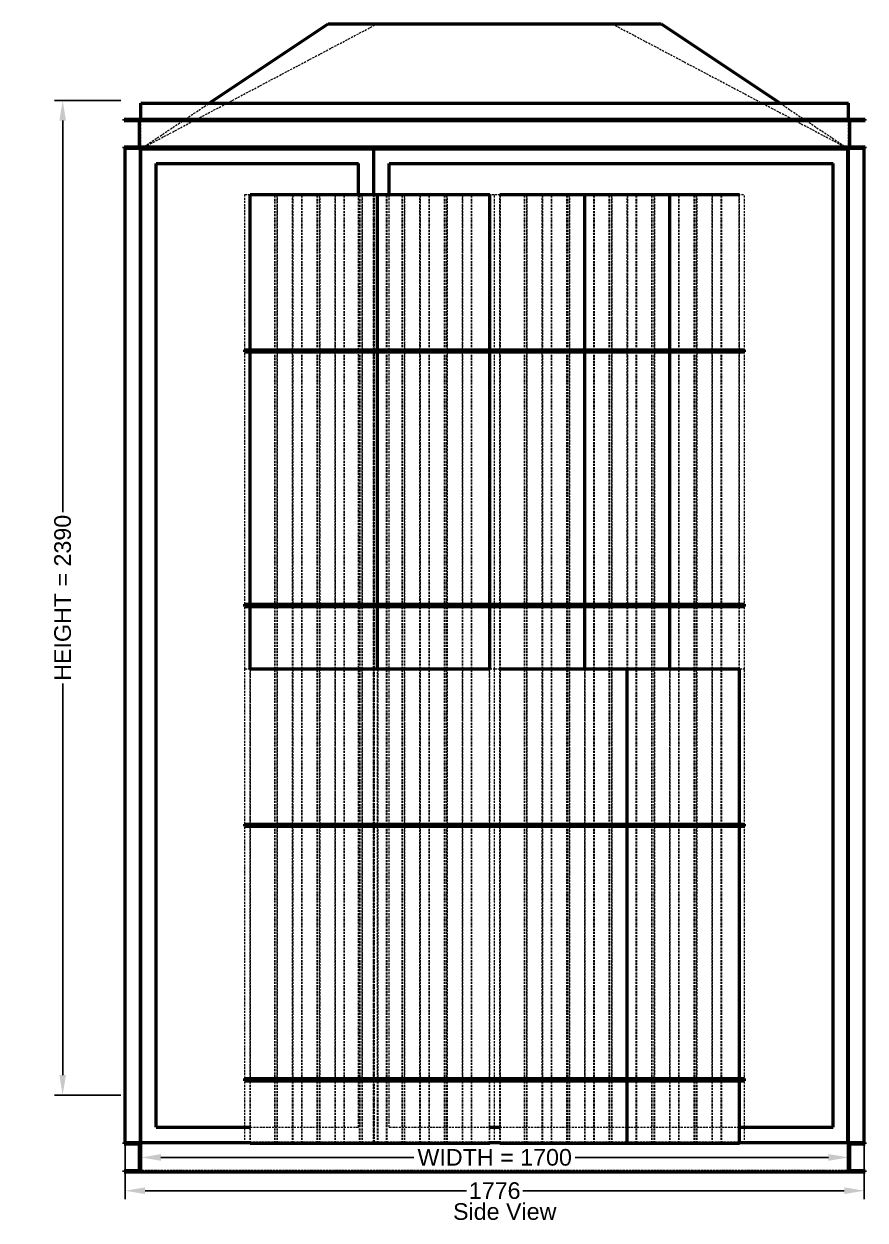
# Model space of a CAD drawing. Header units: millimetres. Extents: x 589 to 12190, y 300 to 8700.
# Drawn here: x 596 to 2617, y 5793 to 8668 of the extents above; entities that cross this region are included whole.
import ezdxf

# ---------------------------------------------------------------- set-up
doc = ezdxf.new("R2010")
doc.units = ezdxf.units.MM
doc.linetypes.add('Hidden', pattern=[15, 5, -3, 5, -2])
for name, color, linetype, lineweight in [('Default', 7, 'Continuous', 50), ('Edges', 7, 'Hidden', 15), ('HiddenEdges', 2, 'Hidden', 15), ('HiddenSilhouettes', 2, 'Hidden', 15), ('HiddenWires', 7, 'Hidden', 15), ('Silhouettes', 7, 'Continuous', 50), ('Wires', 7, 'Hidden', 15)]:
    doc.layers.add(name, color=color, linetype=linetype, lineweight=lineweight)
doc.layers.add('Dimension', color=7, linetype='Continuous', lineweight=50, true_color=0x6495ed)
doc.styles.add('Default', font='arial.ttf')
doc.dimstyles.get("Standard").update_dxf_attribs({"dimtxt": 0.18, "dimasz": 0.18, "dimexe": 0.18, "dimexo": 0.0625, "dimgap": 0.09, "dimtad": 0, "dimtih": 1, "dimtoh": 1, "dimdec": 4, "dimzin": 0, "dimdsep": 46, "dimtxsty": 'Standard', "dimcen": 0.09, "dimadec": 0, "dimazin": 0, "dimtfac": 1, "dimtdec": 4, "dimtofl": 0, "dimtmove": 0, "dimatfit": 3, "dimfxl": 1, "dimtolj": 1, "dimtzin": 0, "dimarcsym": 0})

# ---------------------------------------------------------------- blocks, each defined once
blk = doc.blocks.new('Left')
at = {"layer": 'Edges'}
for points in [[(282.8, 1379.4), (643.6, 1188.6)], [(847.7, 1080.6), (850, 1079.4)]]:
    blk.add_lwpolyline(points, dxfattribs=at)
for points in [[(-643.6, 1188.6, 0), (-282.8, 1379.4, 0)], [(-850, 1079.4, 0), (-847.7, 1080.6, 0)], [(-521.5, 596.4, 0), (-521.5, 969.4, 0)], [(-485.5, 596.4, 0), (-485.5, 969.4, 0)], [(-419.5, 596.4, 0), (-419.5, 969.4, 0)], [(-383.5, 596.4, 0), (-383.5, 969.4, 0)], [(-317.5, 596.4, 0), (-317.5, 969.4, 0)], [(-215.5, 596.4, 0), (-215.5, 969.4, 0)], [(-179.5, 596.4, 0), (-179.5, 969.4, 0)], [(-113.5, 596.4, 0), (-113.5, 969.4, 0)], [(-77.5, 596.4, 0), (-77.5, 969.4, 0)], [(12.5, 596.4, 0), (12.5, 969.4, 0)], [(78.5, 596.4, 0), (78.5, 969.4, 0)], [(114.5, 596.4, 0), (114.5, 969.4, 0)], [(180.5, 596.4, 0), (180.5, 969.4, 0)], [(282.5, 596.4, 0), (282.5, 969.4, 0)], [(318.5, 596.4, 0), (318.5, 969.4, 0)], [(384.5, 596.4, 0), (384.5, 969.4, 0)], [(486.5, 596.4, 0), (486.5, 969.4, 0)], [(522.5, 596.4, 0), (522.5, 969.4, 0)], [(588.5, 596.4, 0), (588.5, 969.4, 0)], [(-521.5, -15.6, 0), (-521.5, 591.4, 0)], [(-485.5, -15.6, 0), (-485.5, 591.4, 0)], [(-419.5, -15.6, 0), (-419.5, 591.4, 0)], [(-383.5, -15.6, 0), (-383.5, 591.4, 0)], [(-317.5, -15.6, 0), (-317.5, 591.4, 0)], [(-215.5, -15.6, 0), (-215.5, 591.4, 0)], [(-179.5, -15.6, 0), (-179.5, 591.4, 0)], [(-113.5, -15.6, 0), (-113.5, 591.4, 0)], [(-77.5, -15.6, 0), (-77.5, 591.4, 0)], [(12.5, -15.6, 0), (12.5, 591.4, 0)], [(78.5, -15.6, 0), (78.5, 591.4, 0)], [(114.5, -15.6, 0), (114.5, 591.4, 0)], [(180.5, -15.6, 0), (180.5, 591.4, 0)], [(282.5, -15.6, 0), (282.5, 591.4, 0)], [(318.5, -15.6, 0), (318.5, 591.4, 0)], [(384.5, -15.6, 0), (384.5, 591.4, 0)], [(486.5, -15.6, 0), (486.5, 591.4, 0)], [(522.5, -15.6, 0), (522.5, 591.4, 0)], [(588.5, -15.6, 0), (588.5, 591.4, 0)], [(-521.5, -170.6, 0), (-521.5, -20.6, 0)], [(-485.5, -170.6, 0), (-485.5, -20.6, 0)], [(-419.5, -170.6, 0), (-419.5, -20.6, 0)], [(-383.5, -170.6, 0), (-383.5, -20.6, 0)], [(-317.5, -170.6, 0), (-317.5, -20.6, 0)], [(-215.5, -170.6, 0), (-215.5, -20.6, 0)], [(-179.5, -170.6, 0), (-179.5, -20.6, 0)], [(-113.5, -170.6, 0), (-113.5, -20.6, 0)], [(-77.5, -170.6, 0), (-77.5, -20.6, 0)], [(12.5, -170.6, 0), (12.5, -20.6, 0)], [(78.5, -170.6, 0), (78.5, -20.6, 0)], [(114.5, -170.6, 0), (114.5, -20.6, 0)], [(180.5, -170.6, 0), (180.5, -20.6, 0)], [(282.5, -170.6, 0), (282.5, -20.6, 0)], [(318.5, -170.6, 0), (318.5, -20.6, 0)], [(384.5, -170.6, 0), (384.5, -20.6, 0)], [(486.5, -170.6, 0), (486.5, -20.6, 0)], [(522.5, -170.6, 0), (522.5, -20.6, 0)], [(588.5, -170.6, 0), (588.5, -20.6, 0)], [(-587.5, -543.6, 0), (-587.5, -170.6, 0)], [(-521.5, -543.6, 0), (-521.5, -170.6, 0)], [(-485.5, -543.6, 0), (-485.5, -170.6, 0)], [(-419.5, -543.6, 0), (-419.5, -170.6, 0)], [(-383.5, -543.6, 0), (-383.5, -170.6, 0)], [(-317.5, -543.6, 0), (-317.5, -170.6, 0)], [(-281.5, -543.6, 0), (-281.5, -170.6, 0)], [(-215.5, -543.6, 0), (-215.5, -170.6, 0)], [(-179.5, -543.6, 0), (-179.5, -170.6, 0)], [(-113.5, -543.6, 0), (-113.5, -170.6, 0)], [(-77.5, -543.6, 0), (-77.5, -170.6, 0)], [(-11.5, -543.6, 0), (-11.5, -170.6, 0)], [(12.5, -543.6, 0), (12.5, -170.6, 0)], [(78.5, -543.6, 0), (78.5, -170.6, 0)], [(114.5, -543.6, 0), (114.5, -170.6, 0)], [(180.5, -543.6, 0), (180.5, -170.6, 0)], [(216.5, -543.6, 0), (216.5, -170.6, 0)], [(282.5, -543.6, 0), (282.5, -170.6, 0)], [(384.5, -543.6, 0), (384.5, -170.6, 0)], [(420.5, -543.6, 0), (420.5, -170.6, 0)], [(486.5, -543.6, 0), (486.5, -170.6, 0)], [(522.5, -543.6, 0), (522.5, -170.6, 0)], [(-587.5, -1155.6, 0), (-587.5, -548.6, 0)], [(-521.5, -1155.6, 0), (-521.5, -548.6, 0)], [(-485.5, -1155.6, 0), (-485.5, -548.6, 0)], [(-419.5, -1155.6, 0), (-419.5, -548.6, 0)], [(-383.5, -1155.6, 0), (-383.5, -548.6, 0)], [(-317.5, -1155.6, 0), (-317.5, -548.6, 0)], [(-281.5, -1155.6, 0), (-281.5, -548.6, 0)], [(-215.5, -1155.6, 0), (-215.5, -548.6, 0)], [(-179.5, -1155.6, 0), (-179.5, -548.6, 0)], [(-113.5, -1155.6, 0), (-113.5, -548.6, 0)], [(-77.5, -1155.6, 0), (-77.5, -548.6, 0)], [(-11.5, -1155.6, 0), (-11.5, -548.6, 0)], [(12.5, -1155.6, 0), (12.5, -548.6, 0)], [(78.5, -1155.6, 0), (78.5, -548.6, 0)], [(114.5, -1155.6, 0), (114.5, -548.6, 0)], [(180.5, -1155.6, 0), (180.5, -548.6, 0)], [(216.5, -1155.6, 0), (216.5, -548.6, 0)], [(282.5, -1155.6, 0), (282.5, -548.6, 0)], [(384.5, -1155.6, 0), (384.5, -548.6, 0)], [(420.5, -1155.6, 0), (420.5, -548.6, 0)], [(486.5, -1155.6, 0), (486.5, -548.6, 0)], [(522.5, -1155.6, 0), (522.5, -548.6, 0)], [(-587.5, -1310.6, 0), (-587.5, -1160.6, 0)], [(-521.5, -1310.6, 0), (-521.5, -1160.6, 0)], [(-485.5, -1310.6, 0), (-485.5, -1160.6, 0)], [(-419.5, -1310.6, 0), (-419.5, -1160.6, 0)], [(-383.5, -1310.6, 0), (-383.5, -1160.6, 0)], [(-317.5, -1310.6, 0), (-317.5, -1160.6, 0)], [(-281.5, -1310.6, 0), (-281.5, -1160.6, 0)], [(-215.5, -1310.6, 0), (-215.5, -1160.6, 0)], [(-179.5, -1310.6, 0), (-179.5, -1160.6, 0)], [(-113.5, -1310.6, 0), (-113.5, -1160.6, 0)], [(-77.5, -1310.6, 0), (-77.5, -1160.6, 0)], [(-11.5, -1310.6, 0), (-11.5, -1160.6, 0)], [(12.5, -1310.6, 0), (12.5, -1160.6, 0)], [(78.5, -1310.6, 0), (78.5, -1160.6, 0)], [(114.5, -1310.6, 0), (114.5, -1160.6, 0)], [(180.5, -1310.6, 0), (180.5, -1160.6, 0)], [(216.5, -1310.6, 0), (216.5, -1160.6, 0)], [(282.5, -1310.6, 0), (282.5, -1160.6, 0)], [(384.5, -1310.6, 0), (384.5, -1160.6, 0)], [(420.5, -1310.6, 0), (420.5, -1160.6, 0)], [(486.5, -1310.6, 0), (486.5, -1160.6, 0)], [(522.5, -1310.6, 0), (522.5, -1160.6, 0)]]:
    blk.add_polyline3d(points, dxfattribs=at)
for points in [[(-528.5, 969.4, 0)], [(-484.3, 969.4, 0)], [(-425.3, 969.4, 0)], [(-361.7, 969.4, 0)], [(-360.5, 969.4, 0)], [(-324.5, 969.4, 0)], [(-323.3, 969.4, 0)], [(-318.7, 969.4, 0)], [(-259.7, 969.4, 0)], [(-258.5, 969.4, 0)], [(-221.3, 969.4, 0)], [(-157.7, 969.4, 0)], [(-120.5, 969.4, 0)], [(-76.3, 969.4, 0)], [(-54.5, 969.4, 0)], [(13.7, 969.4, 0)], [(72.7, 969.4, 0)], [(115.7, 969.4, 0)], [(137.5, 969.4, 0)], [(173.5, 969.4, 0)], [(174.7, 969.4, 0)], [(217.7, 969.4, 0)], [(238.3, 969.4, 0)], [(239.5, 969.4, 0)], [(275.5, 969.4, 0)], [(276.7, 969.4, 0)], [(281.3, 969.4, 0)], [(340.3, 969.4, 0)], [(377.5, 969.4, 0)], [(442.3, 969.4, 0)], [(443.5, 969.4, 0)], [(479.5, 969.4, 0)], [(480.7, 969.4, 0)], [(523.7, 969.4, 0)], [(545.5, 969.4, 0)]]:
    blk.add_polyline3d(points, close=True, dxfattribs=at)
at = {"layer": 'HiddenEdges'}
for points in [[(-847.7, 1080.6), (-643.6, 1188.6)], [(643.6, 1188.6), (847.7, 1080.6)]]:
    blk.add_lwpolyline(points, dxfattribs=at)
for points in [[(-848.8, 1150.6, 0), (-848.8, 1187.4, 0)], [(848.8, 1187.4, 0), (-848.8, 1187.4, 0)], [(-835, 1187.4, 0), (-835, 1188.6, 0)], [(835, 1187.4, 0), (835, 1188.6, 0)], [(848.8, 1150.6, 0), (848.8, 1187.4, 0)], [(-850, 1080.6, 0), (-850, 1150.6, 0)], [(850, 1080.6, 0), (850, 1150.6, 0)], [(-886.8, 1065.6, 0), (-888, 1065.6, 0)], [(-886.8, -1308.2, 0), (-886.8, 1079.4, 0)], [(-850, 1079.4, 0), (-886.8, 1079.4, 0)], [(-848.8, -1308.2, 0), (-848.8, 1079.4, 0)], [(-291.2, -1308.2, 0), (-291.2, 1079.4, 0)], [(-288.8, -1308.2, 0), (-288.8, 1079.4, 0)], [(886.8, 1079.4, 0), (850, 1079.4, 0)], [(886.8, -1308.2, 0), (886.8, 1079.4, 0)], [(888, 1065.6, 0), (886.8, 1065.6, 0)], [(-528.5, -170.6, 0), (-528.5, 969.4, 0)], [(-484.3, -170.6, 0), (-484.3, 969.4, 0)], [(-425.3, -170.6, 0), (-425.3, 969.4, 0)], [(-361.7, -170.6, 0), (-361.7, 969.4, 0)], [(-360.5, -170.6, 0), (-360.5, 969.4, 0)], [(-324.5, -170.6, 0), (-324.5, 969.4, 0)], [(-323.3, -170.6, 0), (-323.3, 969.4, 0)], [(-318.7, -170.6, 0), (-318.7, 969.4, 0)], [(-259.7, -170.6, 0), (-259.7, 969.4, 0)], [(-258.5, -170.6, 0), (-258.5, 969.4, 0)], [(-222.5, -170.6, 0), (-222.5, 969.4, 0)], [(-221.3, -170.6, 0), (-221.3, 969.4, 0)], [(-157.7, -170.6, 0), (-157.7, 969.4, 0)], [(-120.5, -170.6, 0), (-120.5, 969.4, 0)], [(-76.3, -170.6, 0), (-76.3, 969.4, 0)], [(-54.5, -170.6, 0), (-54.5, 969.4, 0)], [(13.7, -170.6, 0), (13.7, 969.4, 0)], [(72.7, -170.6, 0), (72.7, 969.4, 0)], [(115.7, -170.6, 0), (115.7, 969.4, 0)], [(137.5, -170.6, 0), (137.5, 969.4, 0)], [(173.5, -170.6, 0), (173.5, 969.4, 0)], [(174.7, -170.6, 0), (174.7, 969.4, 0)], [(217.7, -170.6, 0), (217.7, 969.4, 0)], [(238.3, -170.6, 0), (238.3, 969.4, 0)], [(239.5, -170.6, 0), (239.5, 969.4, 0)], [(275.5, -170.6, 0), (275.5, 969.4, 0)], [(276.7, -170.6, 0), (276.7, 969.4, 0)], [(281.3, -170.6, 0), (281.3, 969.4, 0)], [(340.3, -170.6, 0), (340.3, 969.4, 0)], [(377.5, -170.6, 0), (377.5, 969.4, 0)], [(442.3, -170.6, 0), (442.3, 969.4, 0)], [(443.5, -170.6, 0), (443.5, 969.4, 0)], [(479.5, -170.6, 0), (479.5, 969.4, 0)], [(480.7, -170.6, 0), (480.7, 969.4, 0)], [(523.7, -170.6, 0), (523.7, 969.4, 0)], [(545.5, -170.6, 0), (545.5, 969.4, 0)], [(-521.5, 591.4, 0), (-521.5, 596.4, 0)], [(-485.5, 591.4, 0), (-485.5, 596.4, 0)], [(-419.5, 591.4, 0), (-419.5, 596.4, 0)], [(-383.5, 591.4, 0), (-383.5, 596.4, 0)], [(-317.5, 591.4, 0), (-317.5, 596.4, 0)], [(-215.5, 591.4, 0), (-215.5, 596.4, 0)], [(-179.5, 591.4, 0), (-179.5, 596.4, 0)], [(-113.5, 591.4, 0), (-113.5, 596.4, 0)], [(-77.5, 591.4, 0), (-77.5, 596.4, 0)], [(12.5, 591.4, 0), (12.5, 596.4, 0)], [(78.5, 591.4, 0), (78.5, 596.4, 0)], [(114.5, 591.4, 0), (114.5, 596.4, 0)], [(180.5, 591.4, 0), (180.5, 596.4, 0)], [(282.5, 591.4, 0), (282.5, 596.4, 0)], [(318.5, 591.4, 0), (318.5, 596.4, 0)], [(384.5, 591.4, 0), (384.5, 596.4, 0)], [(486.5, 591.4, 0), (486.5, 596.4, 0)], [(522.5, 591.4, 0), (522.5, 596.4, 0)], [(588.5, 591.4, 0), (588.5, 596.4, 0)], [(-521.5, -20.6, 0), (-521.5, -15.6, 0)], [(-485.5, -20.6, 0), (-485.5, -15.6, 0)], [(-419.5, -20.6, 0), (-419.5, -15.6, 0)], [(-383.5, -20.6, 0), (-383.5, -15.6, 0)], [(-317.5, -20.6, 0), (-317.5, -15.6, 0)], [(-215.5, -20.6, 0), (-215.5, -15.6, 0)], [(-179.5, -20.6, 0), (-179.5, -15.6, 0)], [(-113.5, -20.6, 0), (-113.5, -15.6, 0)], [(-77.5, -20.6, 0), (-77.5, -15.6, 0)], [(12.5, -20.6, 0), (12.5, -15.6, 0)], [(78.5, -20.6, 0), (78.5, -15.6, 0)], [(114.5, -20.6, 0), (114.5, -15.6, 0)], [(180.5, -20.6, 0), (180.5, -15.6, 0)], [(282.5, -20.6, 0), (282.5, -15.6, 0)], [(318.5, -20.6, 0), (318.5, -15.6, 0)], [(384.5, -20.6, 0), (384.5, -15.6, 0)], [(486.5, -20.6, 0), (486.5, -15.6, 0)], [(522.5, -20.6, 0), (522.5, -15.6, 0)], [(588.5, -20.6, 0), (588.5, -15.6, 0)], [(-528.5, -1310.6, 0), (-528.5, -170.6, 0)], [(-527.3, -1310.6, 0), (-527.3, -170.6, 0)], [(-463.7, -1310.6, 0), (-463.7, -170.6, 0)], [(-462.5, -1310.6, 0), (-462.5, -170.6, 0)], [(-426.5, -1310.6, 0), (-426.5, -170.6, 0)], [(-425.3, -1310.6, 0), (-425.3, -170.6, 0)], [(-361.7, -1310.6, 0), (-361.7, -170.6, 0)], [(-360.5, -1310.6, 0), (-360.5, -170.6, 0)], [(-324.5, -1310.6, 0), (-324.5, -170.6, 0)], [(-323.3, -1310.6, 0), (-323.3, -170.6, 0)], [(-259.7, -1310.6, 0), (-259.7, -170.6, 0)], [(-258.5, -1310.6, 0), (-258.5, -170.6, 0)], [(-222.5, -1310.6, 0), (-222.5, -170.6, 0)], [(-221.3, -1310.6, 0), (-221.3, -170.6, 0)], [(-157.7, -1310.6, 0), (-157.7, -170.6, 0)], [(-156.5, -1310.6, 0), (-156.5, -170.6, 0)], [(-120.5, -1310.6, 0), (-120.5, -170.6, 0)], [(-119.3, -1310.6, 0), (-119.3, -170.6, 0)], [(-55.7, -1310.6, 0), (-55.7, -170.6, 0)], [(-54.5, -1310.6, 0), (-54.5, -170.6, 0)], [(71.5, -1310.6, 0), (71.5, -170.6, 0)], [(72.7, -1310.6, 0), (72.7, -170.6, 0)], [(136.3, -1310.6, 0), (136.3, -170.6, 0)], [(137.5, -1310.6, 0), (137.5, -170.6, 0)], [(174.7, -1310.6, 0), (174.7, -170.6, 0)], [(238.3, -1310.6, 0), (238.3, -170.6, 0)], [(239.5, -1310.6, 0), (239.5, -170.6, 0)], [(275.5, -1310.6, 0), (275.5, -170.6, 0)], [(276.7, -1310.6, 0), (276.7, -170.6, 0)], [(340.3, -1310.6, 0), (340.3, -170.6, 0)], [(341.5, -1310.6, 0), (341.5, -170.6, 0)], [(377.5, -1310.6, 0), (377.5, -170.6, 0)], [(378.7, -1310.6, 0), (378.7, -170.6, 0)], [(442.3, -1310.6, 0), (442.3, -170.6, 0)], [(479.5, -1310.6, 0), (479.5, -170.6, 0)], [(480.7, -1310.6, 0), (480.7, -170.6, 0)], [(544.3, -1310.6, 0), (544.3, -170.6, 0)], [(545.5, -1310.6, 0), (545.5, -170.6, 0)], [(-587.5, -548.6, 0), (-587.5, -543.6, 0)], [(-521.5, -548.6, 0), (-521.5, -543.6, 0)], [(-485.5, -548.6, 0), (-485.5, -543.6, 0)], [(-419.5, -548.6, 0), (-419.5, -543.6, 0)], [(-383.5, -548.6, 0), (-383.5, -543.6, 0)], [(-317.5, -548.6, 0), (-317.5, -543.6, 0)], [(-281.5, -548.6, 0), (-281.5, -543.6, 0)], [(-215.5, -548.6, 0), (-215.5, -543.6, 0)], [(-179.5, -548.6, 0), (-179.5, -543.6, 0)], [(-113.5, -548.6, 0), (-113.5, -543.6, 0)], [(-77.5, -548.6, 0), (-77.5, -543.6, 0)], [(-11.5, -548.6, 0), (-11.5, -543.6, 0)], [(12.5, -548.6, 0), (12.5, -543.6, 0)], [(78.5, -548.6, 0), (78.5, -543.6, 0)], [(114.5, -548.6, 0), (114.5, -543.6, 0)], [(180.5, -548.6, 0), (180.5, -543.6, 0)], [(216.5, -548.6, 0), (216.5, -543.6, 0)], [(282.5, -548.6, 0), (282.5, -543.6, 0)], [(384.5, -548.6, 0), (384.5, -543.6, 0)], [(420.5, -548.6, 0), (420.5, -543.6, 0)], [(486.5, -548.6, 0), (486.5, -543.6, 0)], [(522.5, -548.6, 0), (522.5, -543.6, 0)], [(-587.5, -1160.6, 0), (-587.5, -1155.6, 0)], [(-521.5, -1160.6, 0), (-521.5, -1155.6, 0)], [(-485.5, -1160.6, 0), (-485.5, -1155.6, 0)], [(-419.5, -1160.6, 0), (-419.5, -1155.6, 0)], [(-383.5, -1160.6, 0), (-383.5, -1155.6, 0)], [(-317.5, -1160.6, 0), (-317.5, -1155.6, 0)], [(-281.5, -1160.6, 0), (-281.5, -1155.6, 0)], [(-215.5, -1160.6, 0), (-215.5, -1155.6, 0)], [(-179.5, -1160.6, 0), (-179.5, -1155.6, 0)], [(-113.5, -1160.6, 0), (-113.5, -1155.6, 0)], [(-77.5, -1160.6, 0), (-77.5, -1155.6, 0)], [(-11.5, -1160.6, 0), (-11.5, -1155.6, 0)], [(12.5, -1160.6, 0), (12.5, -1155.6, 0)], [(78.5, -1160.6, 0), (78.5, -1155.6, 0)], [(114.5, -1160.6, 0), (114.5, -1155.6, 0)], [(180.5, -1160.6, 0), (180.5, -1155.6, 0)], [(216.5, -1160.6, 0), (216.5, -1155.6, 0)], [(282.5, -1160.6, 0), (282.5, -1155.6, 0)], [(384.5, -1160.6, 0), (384.5, -1155.6, 0)], [(420.5, -1160.6, 0), (420.5, -1155.6, 0)], [(486.5, -1160.6, 0), (486.5, -1155.6, 0)], [(522.5, -1160.6, 0), (522.5, -1155.6, 0)], [(890, -1309.4, 0), (-890, -1309.4, 0)], [(890, -1312.4, 0), (-890, -1312.4, 0)], [(-886.8, -1294.4, 0), (-888, -1294.4, 0)], [(-850, -1308.2, 0), (-886.8, -1308.2, 0)], [(853, -1312.4, 0), (-853, -1312.4, 0)], [(-291.2, -1308.2, 0), (-848.8, -1308.2, 0)], [(848.8, -1308.2, 0), (-288.8, -1308.2, 0)], [(886.8, -1308.2, 0), (850, -1308.2, 0)], [(888, -1294.4, 0), (886.8, -1294.4, 0)], [(890, -1376.4, 0), (-890, -1376.4, 0)], [(890, -1379.4, 0), (-890, -1379.4, 0)], [(853, -1376.4, 0), (-853, -1376.4, 0)]]:
    blk.add_polyline3d(points, dxfattribs=at)
blk.add_polyline3d([(850, 1079.4, 0)], close=True, dxfattribs=at)
at = {"layer": 'HiddenSilhouettes'}
for points in [[(-848.2, 1080.6), (-686.1, 1188.6)], [(686.1, 1188.6), (848.2, 1080.6)]]:
    blk.add_lwpolyline(points, dxfattribs=at)
for points in [[(-853, 1147.6, 0)], [(853, 1147.6, 0)], [(-888, 1080.6, 0)], [(-850, 1080.6, 0)], [(850, 1080.6, 0)], [(850, 1079.4, 0)], [(850, 1079.4, 0)], [(888, 1080.6, 0)]]:
    blk.add_polyline3d(points, close=True, dxfattribs=at)
for points in [[(-290, 1079.4, 0), (-290, 1080.6, 0)], [(-586.3, -170.6, 0), (-586.3, 969.4, 0)], [(-527.3, -170.6, 0), (-527.3, 969.4, 0)], [(-522.7, -170.6, 0), (-522.7, 969.4, 0)], [(-463.7, -170.6, 0), (-463.7, 969.4, 0)], [(-462.5, -170.6, 0), (-462.5, 969.4, 0)], [(-426.5, -170.6, 0), (-426.5, 969.4, 0)], [(-420.7, -170.6, 0), (-420.7, 969.4, 0)], [(-382.3, -170.6, 0), (-382.3, 969.4, 0)], [(-326.8, -1272.6, 0), (-326.8, 969.4, 0)], [(-290, -1309.4, 0), (-290, 969.4, 0)], [(-280.3, -170.6, 0), (-280.3, 969.4, 0)], [(-253.2, -1272.6, 0), (-253.2, 969.4, 0)], [(-216.7, -170.6, 0), (-216.7, 969.4, 0)], [(-178.3, -170.6, 0), (-178.3, 969.4, 0)], [(-156.5, -170.6, 0), (-156.5, 969.4, 0)], [(-119.3, -170.6, 0), (-119.3, 969.4, 0)], [(-114.7, -170.6, 0), (-114.7, 969.4, 0)], [(-55.7, -170.6, 0), (-55.7, 969.4, 0)], [(-12.7, -170.6, 0), (-12.7, 969.4, 0)], [(71.5, -170.6, 0), (71.5, 969.4, 0)], [(77.3, -170.6, 0), (77.3, 969.4, 0)], [(136.3, -170.6, 0), (136.3, 969.4, 0)], [(179.3, -170.6, 0), (179.3, 969.4, 0)], [(319.7, -170.6, 0), (319.7, 969.4, 0)], [(341.5, -170.6, 0), (341.5, 969.4, 0)], [(378.7, -170.6, 0), (378.7, 969.4, 0)], [(383.3, -170.6, 0), (383.3, 969.4, 0)], [(421.7, -170.6, 0), (421.7, 969.4, 0)], [(485.3, -170.6, 0), (485.3, 969.4, 0)], [(544.3, -170.6, 0), (544.3, 969.4, 0)], [(587.3, -170.6, 0), (587.3, 969.4, 0)], [(-587.5, 591.4, 0), (-587.5, 596.4, 0)], [(-281.5, 591.4, 0), (-281.5, 596.4, 0)], [(-11.5, 591.4, 0), (-11.5, 596.4, 0)], [(216.5, 591.4, 0), (216.5, 596.4, 0)], [(420.5, 591.4, 0), (420.5, 596.4, 0)], [(-587.5, -20.6, 0), (-587.5, -15.6, 0)], [(-585, -20.6, 0), (-585, -15.6, 0)], [(-575, -20.6, 0), (-575, -15.6, 0)], [(-281.5, -20.6, 0), (-281.5, -15.6, 0)], [(-25, -20.6, 0), (-25, -15.6, 0)], [(-15, -20.6, 0), (-15, -15.6, 0)], [(-11.5, -20.6, 0), (-11.5, -15.6, 0)], [(15, -20.6, 0), (15, -15.6, 0)], [(25, -20.6, 0), (25, -15.6, 0)], [(216.5, -20.6, 0), (216.5, -15.6, 0)], [(420.5, -20.6, 0), (420.5, -15.6, 0)], [(575, -20.6, 0), (575, -15.6, 0)], [(585, -20.6, 0), (585, -15.6, 0)], [(-586.3, -1310.6, 0), (-586.3, -170.6, 0)], [(-528.5, -170.6, 0), (-462.5, -170.6, 0)], [(-527.3, -170.6, 0), (-521.5, -170.6, 0)], [(-522.7, -1310.6, 0), (-522.7, -170.6, 0)], [(-485.5, -170.6, 0), (-463.7, -170.6, 0)], [(-484.3, -1310.6, 0), (-484.3, -170.6, 0)], [(-426.5, -170.6, 0), (-360.5, -170.6, 0)], [(-425.3, -170.6, 0), (-419.5, -170.6, 0)], [(-420.7, -1310.6, 0), (-420.7, -170.6, 0)], [(-383.5, -170.6, 0), (-361.7, -170.6, 0)], [(-382.3, -1310.6, 0), (-382.3, -170.6, 0)], [(-324.5, -170.6, 0), (-278.1, -170.6, 0)], [(-323.3, -170.6, 0), (-317.5, -170.6, 0)], [(-318.7, -1310.6, 0), (-318.7, -170.6, 0)], [(-281.5, -170.6, 0), (-278.1, -170.6, 0)], [(-280.3, -1310.6, 0), (-280.3, -170.6, 0)], [(-222.5, -170.6, 0), (-166.9, -170.6, 0)], [(-221.3, -170.6, 0), (-215.5, -170.6, 0)], [(-216.7, -1310.6, 0), (-216.7, -170.6, 0)], [(-179.5, -170.6, 0), (-166.9, -170.6, 0)], [(-178.3, -1310.6, 0), (-178.3, -170.6, 0)], [(-120.5, -170.6, 0), (-55.6, -170.6, 0)], [(-119.3, -170.6, 0), (-113.5, -170.6, 0)], [(-114.7, -1310.6, 0), (-114.7, -170.6, 0)], [(-77.5, -170.6, 0), (-55.7, -170.6, 0)], [(-76.3, -1310.6, 0), (-76.3, -170.6, 0)], [(-12.7, -1310.6, 0), (-12.7, -170.6, 0)], [(13.7, -1310.6, 0), (13.7, -170.6, 0)], [(71.5, -170.6, 0), (137.5, -170.6, 0)], [(72.7, -170.6, 0), (78.5, -170.6, 0)], [(77.3, -1310.6, 0), (77.3, -170.6, 0)], [(114.5, -170.6, 0), (136.3, -170.6, 0)], [(115.7, -1310.6, 0), (115.7, -170.6, 0)], [(173.5, -1310.6, 0), (173.5, -170.6, 0)], [(173.5, -170.6, 0), (222.5, -170.6, 0)], [(174.7, -170.6, 0), (180.5, -170.6, 0)], [(179.3, -1310.6, 0), (179.3, -170.6, 0)], [(216.5, -170.6, 0), (222.5, -170.6, 0)], [(217.7, -1310.6, 0), (217.7, -170.6, 0)], [(275.5, -170.6, 0), (333.8, -170.6, 0)], [(276.7, -170.6, 0), (282.5, -170.6, 0)], [(281.3, -1310.6, 0), (281.3, -170.6, 0)], [(318.5, -170.6, 0), (333.8, -170.6, 0)], [(319.7, -1310.6, 0), (319.7, -170.6, 0)], [(377.5, -170.6, 0), (443.5, -170.6, 0)], [(378.7, -170.6, 0), (384.5, -170.6, 0)], [(383.3, -1310.6, 0), (383.3, -170.6, 0)], [(420.5, -170.6, 0), (442.3, -170.6, 0)], [(421.7, -1310.6, 0), (421.7, -170.6, 0)], [(443.5, -1310.6, 0), (443.5, -170.6, 0)], [(479.5, -170.6, 0), (545.5, -170.6, 0)], [(480.7, -170.6, 0), (486.5, -170.6, 0)], [(485.3, -1310.6, 0), (485.3, -170.6, 0)], [(522.5, -170.6, 0), (544.3, -170.6, 0)], [(523.7, -1310.6, 0), (523.7, -170.6, 0)], [(587.3, -1310.6, 0), (587.3, -170.6, 0)], [(318.5, -548.6, 0), (318.5, -543.6, 0)], [(588.5, -548.6, 0), (588.5, -543.6, 0)], [(-585, -1160.6, 0), (-585, -1155.6, 0)], [(-575, -1160.6, 0), (-575, -1155.6, 0)], [(-25, -1160.6, 0), (-25, -1155.6, 0)], [(-15, -1160.6, 0), (-15, -1155.6, 0)], [(15, -1160.6, 0), (15, -1155.6, 0)], [(25, -1160.6, 0), (25, -1155.6, 0)], [(318.5, -1160.6, 0), (318.5, -1155.6, 0)], [(575, -1160.6, 0), (575, -1155.6, 0)], [(585, -1160.6, 0), (585, -1155.6, 0)], [(588.5, -1160.6, 0), (588.5, -1155.6, 0)], [(-587.5, -1272.6, 0), (-326.8, -1272.6, 0)], [(-253.2, -1272.6, 0), (-11.5, -1272.6, 0)], [(12.5, -1272.6, 0), (588.5, -1272.6, 0)], [(-587.5, -1309.4, 0), (-11.5, -1309.4, 0)], [(-528.5, -1310.6, 0), (-462.5, -1310.6, 0)], [(-527.3, -1310.6, 0), (-521.5, -1310.6, 0)], [(-485.5, -1310.6, 0), (-463.7, -1310.6, 0)], [(-426.5, -1310.6, 0), (-360.5, -1310.6, 0)], [(-425.3, -1310.6, 0), (-419.5, -1310.6, 0)], [(-383.5, -1310.6, 0), (-361.7, -1310.6, 0)], [(-324.5, -1310.6, 0), (-258.5, -1310.6, 0)], [(-323.3, -1310.6, 0), (-317.5, -1310.6, 0)], [(-281.5, -1310.6, 0), (-259.7, -1310.6, 0)], [(-222.5, -1310.6, 0), (-156.5, -1310.6, 0)], [(-221.3, -1310.6, 0), (-215.5, -1310.6, 0)], [(-179.5, -1310.6, 0), (-157.7, -1310.6, 0)], [(-120.5, -1310.6, 0), (-54.5, -1310.6, 0)], [(-119.3, -1310.6, 0), (-113.5, -1310.6, 0)], [(-77.5, -1310.6, 0), (-55.7, -1310.6, 0)], [(12.5, -1309.4, 0), (588.5, -1309.4, 0)], [(71.5, -1310.6, 0), (137.5, -1310.6, 0)], [(72.7, -1310.6, 0), (78.5, -1310.6, 0)], [(114.5, -1310.6, 0), (136.3, -1310.6, 0)], [(173.5, -1310.6, 0), (222.5, -1310.6, 0)], [(174.7, -1310.6, 0), (180.5, -1310.6, 0)], [(216.5, -1310.6, 0), (222.5, -1310.6, 0)], [(275.5, -1310.6, 0), (333.8, -1310.6, 0)], [(276.7, -1310.6, 0), (282.5, -1310.6, 0)], [(318.5, -1310.6, 0), (333.8, -1310.6, 0)], [(377.5, -1310.6, 0), (443.5, -1310.6, 0)], [(378.7, -1310.6, 0), (384.5, -1310.6, 0)], [(420.5, -1310.6, 0), (442.3, -1310.6, 0)], [(479.5, -1310.6, 0), (545.5, -1310.6, 0)], [(480.7, -1310.6, 0), (486.5, -1310.6, 0)], [(522.5, -1310.6, 0), (544.3, -1310.6, 0)], [(848.8, -1309.4, 0), (850, -1309.4, 0)]]:
    blk.add_polyline3d(points, dxfattribs=at)
at = {"layer": 'HiddenWires'}
for points in [[(-600, 591.4, 0), (-600, 596.4, 0)], [(-600, -20.6, 0), (-600, -15.6, 0)], [(-587.5, -170.6, 0), (-278.1, -170.6, 0)], [(-166.9, -170.6, 0), (-111.2, -170.6, 0)], [(-55.6, -170.6, 0), (-11.5, -170.6, 0)], [(12.5, -170.6, 0), (588.5, -170.6, 0)], [(-600, -548.6, 0), (-600, -543.6, 0)], [(-600, -1160.6, 0), (-600, -1155.6, 0)], [(-587.5, -1310.6, 0), (-11.5, -1310.6, 0)], [(12.5, -1310.6, 0), (588.5, -1310.6, 0)]]:
    blk.add_polyline3d(points, dxfattribs=at)
at = {"layer": 'Silhouettes'}
for points in [[(-686.1, 1188.6), (-399.7, 1379.4)], [(399.7, 1379.4), (686.1, 1188.6)], [(-850, 1079.4), (-848.2, 1080.6)], [(848.2, 1080.6), (850, 1079.4)]]:
    blk.add_lwpolyline(points, dxfattribs=at)
for points in [[(-399.7, 1379.4, 0), (-282.8, 1379.4, 0)], [(-282.8, 1379.4, 0), (282.8, 1379.4, 0)], [(282.8, 1379.4, 0), (399.7, 1379.4, 0)], [(-850, 1188.6, 0), (850, 1188.6, 0)], [(-850, 1150.6, 0), (-850, 1188.6, 0)], [(850, 1150.6, 0), (850, 1188.6, 0)], [(-890, 1147.6, 0), (-890, 1150.6, 0)], [(-890, 1150.6, 0), (890, 1150.6, 0)], [(890, 1147.6, 0), (890, 1150.6, 0)], [(-890, 1147.6, 0), (890, 1147.6, 0)], [(-853, 1083.6, 0), (-853, 1147.6, 0)], [(853, 1083.6, 0), (853, 1147.6, 0)], [(-890, 1083.6, 0), (890, 1083.6, 0)], [(-890, 1080.6, 0), (-890, 1083.6, 0)], [(-890, 1080.6, 0), (890, 1080.6, 0)], [(-888, -1309.4, 0), (-888, 1080.6, 0)], [(-851.2, 1079.4, 0), (-850, 1079.4, 0)], [(-851.2, -1310.6, 0), (-851.2, 1079.4, 0)], [(-850, -1034.6, 0), (-850, 1080.6, 0)], [(-850, 1079.4, 0), (850, 1079.4, 0)], [(-290, 969.4, 0), (-290, 1079.4, 0)], [(848.8, 1079.4, 0), (850, 1079.4, 0)], [(848.8, -1310.6, 0), (848.8, 1079.4, 0)], [(850, 689.7, 0), (850, 1080.6, 0)], [(888, -1309.4, 0), (888, 1080.6, 0)], [(890, 1080.6, 0), (890, 1083.6, 0)], [(-813.2, 1043.8, 0), (-326.8, 1043.8, 0)], [(-813.2, -1272.6, 0), (-813.2, 1043.8, 0)], [(-326.8, 969.4, 0), (-326.8, 1043.8, 0)], [(-253.2, 1043.8, 0), (813.2, 1043.8, 0)], [(-253.2, 969.4, 0), (-253.2, 1043.8, 0)], [(813.2, -1272.6, 0), (813.2, 1043.8, 0)], [(-587.5, 969.4, 0), (-521.5, 969.4, 0)], [(-587.5, 596.4, 0), (-587.5, 969.4, 0)], [(-528.5, 969.4, 0), (-462.5, 969.4, 0)], [(-527.3, 969.4, 0), (-463.7, 969.4, 0)], [(-485.5, 969.4, 0), (-419.5, 969.4, 0)], [(-426.5, 969.4, 0), (-360.5, 969.4, 0)], [(-425.3, 969.4, 0), (-361.7, 969.4, 0)], [(-383.5, 969.4, 0), (-317.5, 969.4, 0)], [(-324.5, 969.4, 0), (-258.5, 969.4, 0)], [(-323.3, 969.4, 0), (-259.7, 969.4, 0)], [(-281.5, 969.4, 0), (-215.5, 969.4, 0)], [(-281.5, 596.4, 0), (-281.5, 969.4, 0)], [(-222.5, 969.4, 0), (-156.5, 969.4, 0)], [(-221.3, 969.4, 0), (-157.7, 969.4, 0)], [(-179.5, 969.4, 0), (-113.5, 969.4, 0)], [(-120.5, 969.4, 0), (-54.5, 969.4, 0)], [(-119.3, 969.4, 0), (-55.7, 969.4, 0)], [(-77.5, 969.4, 0), (-11.5, 969.4, 0)], [(-11.5, 596.4, 0), (-11.5, 969.4, 0)], [(12.5, 969.4, 0), (78.5, 969.4, 0)], [(71.5, 969.4, 0), (137.5, 969.4, 0)], [(72.7, 969.4, 0), (136.3, 969.4, 0)], [(114.5, 969.4, 0), (180.5, 969.4, 0)], [(173.5, 969.4, 0), (222.5, 969.4, 0)], [(174.7, 969.4, 0), (222.5, 969.4, 0)], [(216.5, 969.4, 0), (282.5, 969.4, 0)], [(216.5, 596.4, 0), (216.5, 969.4, 0)], [(275.5, 969.4, 0), (333.8, 969.4, 0)], [(276.7, 969.4, 0), (333.8, 969.4, 0)], [(318.5, 969.4, 0), (384.5, 969.4, 0)], [(377.5, 969.4, 0), (443.5, 969.4, 0)], [(378.7, 969.4, 0), (442.3, 969.4, 0)], [(420.5, 969.4, 0), (486.5, 969.4, 0)], [(420.5, 596.4, 0), (420.5, 969.4, 0)], [(479.5, 969.4, 0), (545.5, 969.4, 0)], [(480.7, 969.4, 0), (544.3, 969.4, 0)], [(522.5, 969.4, 0), (588.5, 969.4, 0)], [(850, 0, 0), (850, 689.7, 0)], [(-600, 596.4, 0), (0, 596.4, 0)], [(-600, 591.4, 0), (-600, 596.4, 0)], [(-600, 591.4, 0), (0, 591.4, 0)], [(-587.5, -15.6, 0), (-587.5, 591.4, 0)], [(-281.5, -15.6, 0), (-281.5, 591.4, 0)], [(-11.5, -15.6, 0), (-11.5, 591.4, 0)], [(0, 596.4, 0), (600, 596.4, 0)], [(0, 591.4, 0), (0, 596.4, 0)], [(0, 591.4, 0), (600, 591.4, 0)], [(216.5, -15.6, 0), (216.5, 591.4, 0)], [(420.5, -15.6, 0), (420.5, 591.4, 0)], [(600, 591.4, 0), (600, 596.4, 0)], [(-600, -15.6, 0), (0, -15.6, 0)], [(-600, -20.6, 0), (-600, -15.6, 0)], [(-600, -20.6, 0), (0, -20.6, 0)], [(-587.5, -170.6, 0), (-587.5, -20.6, 0)], [(-281.5, -170.6, 0), (-281.5, -20.6, 0)], [(-11.5, -170.6, 0), (-11.5, -20.6, 0)], [(0, -15.6, 0), (600, -15.6, 0)], [(0, -20.6, 0), (0, -15.6, 0)], [(0, -20.6, 0), (600, -20.6, 0)], [(216.5, -170.6, 0), (216.5, -20.6, 0)], [(420.5, -170.6, 0), (420.5, -20.6, 0)], [(600, -20.6, 0), (600, -15.6, 0)], [(850, -1034.6, 0), (850, 0, 0)], [(-587.5, -170.6, 0), (-521.5, -170.6, 0)], [(-521.5, -170.6, 0), (-485.5, -170.6, 0)], [(-485.5, -170.6, 0), (-419.5, -170.6, 0)], [(-419.5, -170.6, 0), (-383.5, -170.6, 0)], [(-383.5, -170.6, 0), (-317.5, -170.6, 0)], [(-317.5, -170.6, 0), (-281.5, -170.6, 0)], [(-281.5, -170.6, 0), (-215.5, -170.6, 0)], [(-215.5, -170.6, 0), (-179.5, -170.6, 0)], [(-179.5, -170.6, 0), (-113.5, -170.6, 0)], [(-113.5, -170.6, 0), (-77.5, -170.6, 0)], [(-77.5, -170.6, 0), (-11.5, -170.6, 0)], [(12.5, -170.6, 0), (78.5, -170.6, 0)], [(78.5, -170.6, 0), (114.5, -170.6, 0)], [(114.5, -170.6, 0), (180.5, -170.6, 0)], [(180.5, -170.6, 0), (216.5, -170.6, 0)], [(216.5, -170.6, 0), (282.5, -170.6, 0)], [(282.5, -170.6, 0), (318.5, -170.6, 0)], [(318.5, -170.6, 0), (384.5, -170.6, 0)], [(318.5, -543.6, 0), (318.5, -170.6, 0)], [(384.5, -170.6, 0), (420.5, -170.6, 0)], [(420.5, -170.6, 0), (486.5, -170.6, 0)], [(486.5, -170.6, 0), (522.5, -170.6, 0)], [(522.5, -170.6, 0), (588.5, -170.6, 0)], [(588.5, -543.6, 0), (588.5, -170.6, 0)], [(-600, -543.6, 0), (0, -543.6, 0)], [(-600, -548.6, 0), (-600, -543.6, 0)], [(0, -543.6, 0), (600, -543.6, 0)], [(0, -548.6, 0), (0, -543.6, 0)], [(600, -548.6, 0), (600, -543.6, 0)], [(-600, -548.6, 0), (0, -548.6, 0)], [(0, -548.6, 0), (600, -548.6, 0)], [(318.5, -1155.6, 0), (318.5, -548.6, 0)], [(588.5, -1155.6, 0), (588.5, -548.6, 0)], [(-850, -1310.6, 0), (-850, -1034.6, 0)], [(850, -1310.6, 0), (850, -1034.6, 0)], [(-600, -1155.6, 0), (0, -1155.6, 0)], [(-600, -1160.6, 0), (-600, -1155.6, 0)], [(-600, -1160.6, 0), (0, -1160.6, 0)], [(0, -1155.6, 0), (600, -1155.6, 0)], [(0, -1160.6, 0), (0, -1155.6, 0)], [(0, -1160.6, 0), (600, -1160.6, 0)], [(318.5, -1310.6, 0), (318.5, -1160.6, 0)], [(588.5, -1310.6, 0), (588.5, -1160.6, 0)], [(600, -1160.6, 0), (600, -1155.6, 0)], [(-813.2, -1272.6, 0), (-587.5, -1272.6, 0)], [(-11.5, -1272.6, 0), (12.5, -1272.6, 0)], [(588.5, -1272.6, 0), (813.2, -1272.6, 0)], [(-890, -1312.4, 0), (-890, -1309.4, 0)], [(-890, -1309.4, 0), (-850, -1309.4, 0)], [(-890, -1312.4, 0), (-853, -1312.4, 0)], [(-853, -1376.4, 0), (-853, -1312.4, 0)], [(-851.2, -1310.6, 0), (-850, -1310.6, 0)], [(-850, -1379.4, 0), (-850, -1309.4, 0)], [(-850, -1309.4, 0), (-587.5, -1309.4, 0)], [(-587.5, -1310.6, 0), (-521.5, -1310.6, 0)], [(-521.5, -1310.6, 0), (-485.5, -1310.6, 0)], [(-485.5, -1310.6, 0), (-419.5, -1310.6, 0)], [(-419.5, -1310.6, 0), (-383.5, -1310.6, 0)], [(-383.5, -1310.6, 0), (-317.5, -1310.6, 0)], [(-317.5, -1310.6, 0), (-281.5, -1310.6, 0)], [(-281.5, -1310.6, 0), (-215.5, -1310.6, 0)], [(-215.5, -1310.6, 0), (-179.5, -1310.6, 0)], [(-179.5, -1310.6, 0), (-113.5, -1310.6, 0)], [(-113.5, -1310.6, 0), (-77.5, -1310.6, 0)], [(-77.5, -1310.6, 0), (-11.5, -1310.6, 0)], [(-11.5, -1309.4, 0), (12.5, -1309.4, 0)], [(12.5, -1310.6, 0), (78.5, -1310.6, 0)], [(78.5, -1310.6, 0), (114.5, -1310.6, 0)], [(114.5, -1310.6, 0), (180.5, -1310.6, 0)], [(180.5, -1310.6, 0), (216.5, -1310.6, 0)], [(216.5, -1310.6, 0), (282.5, -1310.6, 0)], [(282.5, -1310.6, 0), (318.5, -1310.6, 0)], [(318.5, -1310.6, 0), (384.5, -1310.6, 0)], [(384.5, -1310.6, 0), (420.5, -1310.6, 0)], [(420.5, -1310.6, 0), (486.5, -1310.6, 0)], [(486.5, -1310.6, 0), (522.5, -1310.6, 0)], [(522.5, -1310.6, 0), (588.5, -1310.6, 0)], [(588.5, -1309.4, 0), (848.8, -1309.4, 0)], [(848.8, -1310.6, 0), (850, -1310.6, 0)], [(850, -1379.4, 0), (850, -1309.4, 0)], [(850, -1309.4, 0), (890, -1309.4, 0)], [(853, -1312.4, 0), (890, -1312.4, 0)], [(853, -1376.4, 0), (853, -1312.4, 0)], [(890, -1312.4, 0), (890, -1309.4, 0)], [(-890, -1376.4, 0), (-853, -1376.4, 0)], [(-890, -1379.4, 0), (-890, -1376.4, 0)], [(-890, -1379.4, 0), (-850, -1379.4, 0)], [(-850, -1379.4, 0), (850, -1379.4, 0)], [(850, -1379.4, 0), (890, -1379.4, 0)], [(853, -1376.4, 0), (890, -1376.4, 0)], [(890, -1379.4, 0), (890, -1376.4, 0)]]:
    blk.add_polyline3d(points, dxfattribs=at)
for points in [[(-586.3, 969.4, 0)], [(-527.3, 969.4, 0)], [(-522.7, 969.4, 0)], [(-463.7, 969.4, 0)], [(-462.5, 969.4, 0)], [(-426.5, 969.4, 0)], [(-420.7, 969.4, 0)], [(-382.3, 969.4, 0)], [(-280.3, 969.4, 0)], [(-216.7, 969.4, 0)], [(-178.3, 969.4, 0)], [(-156.5, 969.4, 0)], [(-119.3, 969.4, 0)], [(-114.7, 969.4, 0)], [(-55.7, 969.4, 0)], [(-12.7, 969.4, 0)], [(71.5, 969.4, 0)], [(77.3, 969.4, 0)], [(136.3, 969.4, 0)], [(179.3, 969.4, 0)], [(319.7, 969.4, 0)], [(341.5, 969.4, 0)], [(378.7, 969.4, 0)], [(383.3, 969.4, 0)], [(421.7, 969.4, 0)], [(485.3, 969.4, 0)], [(544.3, 969.4, 0)], [(587.3, 969.4, 0)], [(-585, -15.6, 0)], [(-575, -15.6, 0)], [(-25, -15.6, 0)], [(-15, -15.6, 0)], [(15, -15.6, 0)], [(25, -15.6, 0)], [(575, -15.6, 0)], [(585, -15.6, 0)], [(-585, -1155.6, 0)], [(-575, -1155.6, 0)], [(-25, -1155.6, 0)], [(-15, -1155.6, 0)], [(15, -1155.6, 0)], [(25, -1155.6, 0)], [(575, -1155.6, 0)], [(585, -1155.6, 0)]]:
    blk.add_polyline3d(points, close=True, dxfattribs=at)
at = {"layer": 'Wires'}
for points in [[(-600, 596.4, 0), (-600, 969.4, 0)], [(-600, 969.4, 0), (0, 969.4, 0)], [(0, -170.6, 0), (0, 969.4, 0)], [(0, 969.4, 0), (600, 969.4, 0)], [(600, -170.6, 0), (600, 969.4, 0)], [(-600, -15.6, 0), (-600, 591.4, 0)], [(-600, -170.6, 0), (-600, -20.6, 0)], [(-600, -543.6, 0), (-600, -170.6, 0)], [(-600, -170.6, 0), (-587.5, -170.6, 0)], [(-11.5, -170.6, 0), (0, -170.6, 0)], [(0, -1310.6, 0), (0, -170.6, 0)], [(0, -170.6, 0), (12.5, -170.6, 0)], [(588.5, -170.6, 0), (600, -170.6, 0)], [(600, -1310.6, 0), (600, -170.6, 0)], [(-600, -1155.6, 0), (-600, -548.6, 0)], [(-600, -1310.6, 0), (-600, -1160.6, 0)], [(-600, -1310.6, 0), (-587.5, -1310.6, 0)], [(-11.5, -1310.6, 0), (0, -1310.6, 0)], [(0, -1310.6, 0), (12.5, -1310.6, 0)], [(588.5, -1310.6, 0), (600, -1310.6, 0)]]:
    blk.add_polyline3d(points, dxfattribs=at)
blk = doc.blocks.new('*D13')
at = {"layer": 'Defpoints', "color": 0}
for p in [(876.7, 6094), (2576.7, 6094), (2576.7, 5944)]:
    blk.add_point(p, dxfattribs=at)
at = {"layer": 'Dimension', "color": 0, "lineweight": -2}
for p, q in [((876.7, 6084), (876.7, 5924)), ((2576.7, 6084), (2576.7, 5924)), ((924.7, 5944), (1532.8, 5944)), ((2528.7, 5944), (1920.5, 5944))]:
    blk.add_line(p, q, dxfattribs=at)
at = {"layer": 'Dimension', "color": 0}
for points in [[(924.7, 5952), (924.7, 5936), (876.7, 5944)], [(2528.7, 5936), (2528.7, 5952), (2576.7, 5944)]]:
    blk.add_solid(points, dxfattribs=at)
at = {"layer": 'Dimension', "color": 0, "insert": (1726.7, 5944), "char_height": 40, "attachment_point": 5, "style": 'Default'}
blk.add_mtext('\\A1;WIDTH = 1700', dxfattribs=at)
blk = doc.blocks.new('*D14')
at = {"layer": 'Defpoints', "color": 0}
for p in [(838.7, 6094), (2614.7, 6094), (2614.7, 5864)]:
    blk.add_point(p, dxfattribs=at)
at = {"layer": 'Dimension', "color": 0, "lineweight": -2}
for p, q in [((838.7, 6084), (838.7, 5844)), ((2614.7, 6084), (2614.7, 5844)), ((886.7, 5864), (1658.8, 5864)), ((2566.7, 5864), (1794.5, 5864))]:
    blk.add_line(p, q, dxfattribs=at)
at = {"layer": 'Dimension', "color": 0}
for points in [[(886.7, 5872), (886.7, 5856), (838.7, 5864)], [(2566.7, 5856), (2566.7, 5872), (2614.7, 5864)]]:
    blk.add_solid(points, dxfattribs=at)
at = {"layer": 'Dimension', "color": 0, "insert": (1726.7, 5864), "char_height": 40, "attachment_point": 5, "style": 'Default'}
blk.add_mtext('\\A1;1776', dxfattribs=at)
blk = doc.blocks.new('*D15')
at = {"layer": 'Defpoints', "color": 0}
for p in [(688.7, 8484), (838.7, 8484), (838.7, 6094)]:
    blk.add_point(p, dxfattribs=at)
at = {"layer": 'Dimension', "color": 0, "lineweight": -2}
for p, q in [((828.7, 8484), (668.7, 8484)), ((688.7, 8436), (688.7, 7495)), ((688.7, 6142), (688.7, 7083)), ((828.7, 6094), (668.7, 6094))]:
    blk.add_line(p, q, dxfattribs=at)
at = {"layer": 'Dimension', "color": 0}
for points in [[(696.7, 8436), (680.7, 8436), (688.7, 8484)], [(680.7, 6142), (696.7, 6142), (688.7, 6094)]]:
    blk.add_solid(points, dxfattribs=at)
at = {"layer": 'Dimension', "color": 0, "insert": (688.7, 7289), "char_height": 40, "attachment_point": 5, "rotation": 90, "style": 'Default'}
blk.add_mtext('\\A1;HEIGHT = 2390', dxfattribs=at)

msp = doc.modelspace()

# ---------------------------------------------------------------- block references
at = {"layer": 'Default'}
msp.add_blockref('Left', (1726.6667, 7289), dxfattribs=at)

# ---------------------------------------------------------------- texts
at = {"layer": 'Dimension', "style": 'Default'}
msp.add_text('Side View', height=40, dxfattribs=at).set_placement((1626.6667, 5794))

# ---------------------------------------------------------------- dimensions: what is measured, and where the dimension line sits
at = {"layer": 'Dimension'}
dim = msp.add_linear_dim(base=(688.6667, 8484), p1=(838.6667, 6094), p2=(838.6667, 8484), angle=90, text='HEIGHT = <>', dimstyle='Standard', override={"dimscale": 1, "dimtxt": 40, "dimasz": 48, "dimexe": 20, "dimexo": 10, "dimgap": 10, "dimtad": 0, "dimjust": 0, "dimtih": 0, "dimtoh": 0, "dimdec": 3, "dimlfac": 1, "dimzin": 8, "dimlunit": 2, "dimpost": '', "dimtxsty": 'Default', "dimsah": 0, "dimse1": 0, "dimse2": 0, "dimclrt": 0, "dimtol": 0, "dimlim": 0, "dimtp": 0, "dimtm": 0, "dimtfac": 1, "dimtdec": 3, "dimtix": 0, "dimtzin": 8}, dxfattribs=at)
dim.commit()
dim.dimension.update_dxf_attribs({"geometry": '*D15', "text_midpoint": (688.6667, 7289), "dimtype": 160})
dim = msp.add_linear_dim(base=(2614.6667, 5864), p1=(838.6667, 6094), p2=(2614.6667, 6094), dimstyle='Standard', override={"dimscale": 1, "dimtxt": 40, "dimasz": 48, "dimexe": 20, "dimexo": 10, "dimgap": 10, "dimtad": 0, "dimjust": 0, "dimtih": 0, "dimtoh": 0, "dimdec": 3, "dimlfac": 1, "dimzin": 8, "dimlunit": 2, "dimpost": '', "dimtxsty": 'Default', "dimsah": 0, "dimse1": 0, "dimse2": 0, "dimclrt": 0, "dimtol": 0, "dimlim": 0, "dimtp": 0, "dimtm": 0, "dimtfac": 1, "dimtdec": 3, "dimtix": 0, "dimtzin": 8}, dxfattribs=at)
dim.commit()
dim.dimension.update_dxf_attribs({"geometry": '*D14', "text_midpoint": (1726.6667, 5864), "dimtype": 160})
dim = msp.add_linear_dim(base=(2576.6667, 5944), p1=(876.6667, 6094), p2=(2576.6667, 6094), text='WIDTH = <>', dimstyle='Standard', override={"dimscale": 1, "dimtxt": 40, "dimasz": 48, "dimexe": 20, "dimexo": 10, "dimgap": 10, "dimtad": 0, "dimjust": 0, "dimtih": 0, "dimtoh": 0, "dimdec": 3, "dimlfac": 1, "dimzin": 8, "dimlunit": 2, "dimpost": '', "dimtxsty": 'Default', "dimsah": 0, "dimse1": 0, "dimse2": 0, "dimclrt": 0, "dimtol": 0, "dimlim": 0, "dimtp": 0, "dimtm": 0, "dimtfac": 1, "dimtdec": 3, "dimtix": 0, "dimtzin": 8}, dxfattribs=at)
dim.commit()
dim.dimension.update_dxf_attribs({"geometry": '*D13', "text_midpoint": (1726.6667, 5944), "dimtype": 160})

doc.saveas('drawing.dxf')
